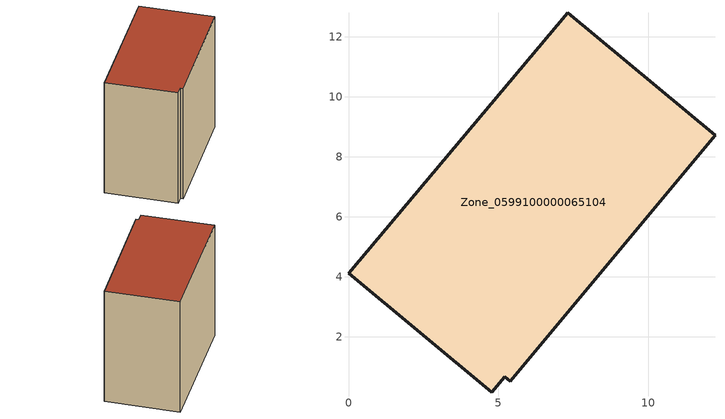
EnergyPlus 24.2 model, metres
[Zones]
Zone_0599100000065104
 floor ground (C_G): 7.32,12.8 12.23,8.72 5.4,0.52 5.22,0.67 4.79,0.15 0,4.11 z0
 wall outside (C_F): 12.23,8.72 7.32,12.8 0,4.11 4.79,0.15 5.22,0.67 5.4,0.52 12.23,8.72 z0:10.93
 roof outside (C_R): 0,4.11 4.79,0.15 5.22,0.67 5.4,0.52 12.23,8.72 7.32,12.8 z10.93
[BUILDING]
Pand.0599100000065104: North Axis=0; Terrain=City; Loads Convergence Tolerance Value=0.04; Temperature Convergence Tolerance Value=0.4; Solar Distribution=FullExterior; Maximum Number of Warmup Days=25; Minimum Number of Warmup Days=1
[Site:Location]
Rotterdam.The.Hague.AP_ZH_NLD Design_Conditions: Latitude=51.96; Longitude=4.45; Time Zone=1; Elevation=-4.5
[SITE:GROUNDTEMPERATURE:BUILDINGSURFACE]
18, 18, 18, 18, 18, 18, 18, 18, 18, 18, 18, 18
[MATERIAL] Thermal Absorptance=0.9; Solar Absorptance=0.7; Visible Absorptance=0.7
Name | Roughness | Thickness | Conductivity | Density | Specific Heat
G.TI.1946 | MediumSmooth | 0.15 | 1 | 540 | 1210
F.TI.1946 | Rough | 0.3 | 0.857143 | 1920 | 840
R.TI.1946 | MediumRough | 0.2 | 0.1 | 1500 | 1000
[CONSTRUCTION]
C_G: G.TI.1946
C_F: F.TI.1946
C_R: R.TI.1946
[ZONE]
Zone_0599100000065104: Type=1; Multiplier=1; Ceiling Height=Autocalculate; Volume=Autocalculate; Floor Area=autocalculate; Part of Total Floor Area=Yes
[ZONEINFILTRATION:DESIGNFLOWRATE]
Infil_Zone_0599100000065104: Zone or ZoneList or Space or SpaceList=Zone_0599100000065104; Schedule=AlwaysOn; Design Flow Rate Calculation Method=Flow/Area; Flow Rate per Floor Area=0.003; Constant Term Coefficient=1; Temperature Term Coefficient=0; Velocity Term Coefficient=0; Velocity Squared Term Coefficient=0
[HVACTEMPLATE:ZONE:IDEALLOADSAIRSYSTEM]
Zone_0599100000065104: Maximum Heating Supply Air Temperature=50; Minimum Cooling Supply Air Temperature=13; Maximum Heating Supply Air Humidity Ratio=0.0156; Minimum Cooling Supply Air Humidity Ratio=0.0077; Heating Limit=NoLimit; Cooling Limit=NoLimit; Dehumidification Control Type=ConstantSensibleHeatRatio; Cooling Sensible Heat Ratio=0.7; Dehumidification Setpoint=60; Humidification Control Type=None; Humidification Setpoint=30; Outdoor Air Method=None; Outdoor Air Flow Rate per Person=0.00944; Outdoor Air Flow Rate per Zone Floor Area=0; Outdoor Air Flow Rate per Zone=0; Demand Controlled Ventilation Type=None; Outdoor Air Economizer Type=NoEconomizer; Heat Recovery Type=None; Sensible Heat Recovery Effectiveness=0.7; Latent Heat Recovery Effectiveness=0.65
[ZONECONTROL:THERMOSTAT]
ThermostatControl_Zone_0599100000065104: Zone or ZoneList=Zone_0599100000065104; Control Type Schedule=DualSetpointControlType; Control 1=Thermostat_Zone_0599100000065104; Temperature Difference Between Cutout And Setpoint=0
[THERMOSTATSETPOINT:DUALSETPOINT]
Thermostat_Zone_0599100000065104: Heating Setpoint Temperature Schedule=HeatingSetpoint_Zone_0599100000065104; Cooling Setpoint Temperature Schedule=CoolingSetpoint_Zone_0599100000065104
[SCHEDULE:COMPACT]
HeatingSetpoint_Zone_0599100000065104: Through: 12/31, For: AllDays, Until: 24:00, 21
CoolingSetpoint_Zone_0599100000065104: Through: 12/31, For: AllDays, Until: 24:00, 24
DualSetpointControlType: Through: 12/31, For: AllDays, Until: 24:00, 4
AlwaysOn: Through: 12/31, For: AllDays, Until: 24:00, 1
